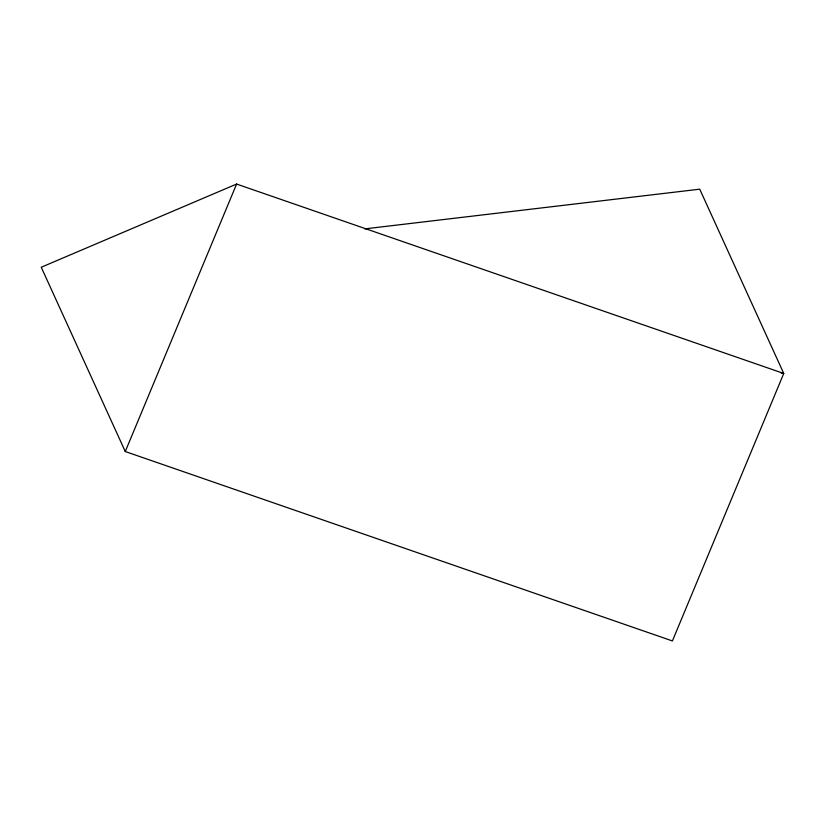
<?xml version="1.0" encoding="UTF-8"?>
<svg xmlns="http://www.w3.org/2000/svg" width="825" height="825" viewBox="0 0 825 825"><rect width="100%" height="100%" fill="white"/><g stroke="black" fill="none" stroke-linecap="round" stroke-linejoin="round"><path stroke-width="1.24" d="M125.266 451.533L236.6 184.057L783.75 373.467L672.406 640.942L125.266 451.533L41.25 267.238L236.6 184.057M364.743 228.886L699.734 189.183L783.75 373.467L781.203 373.106"/></g></svg>
